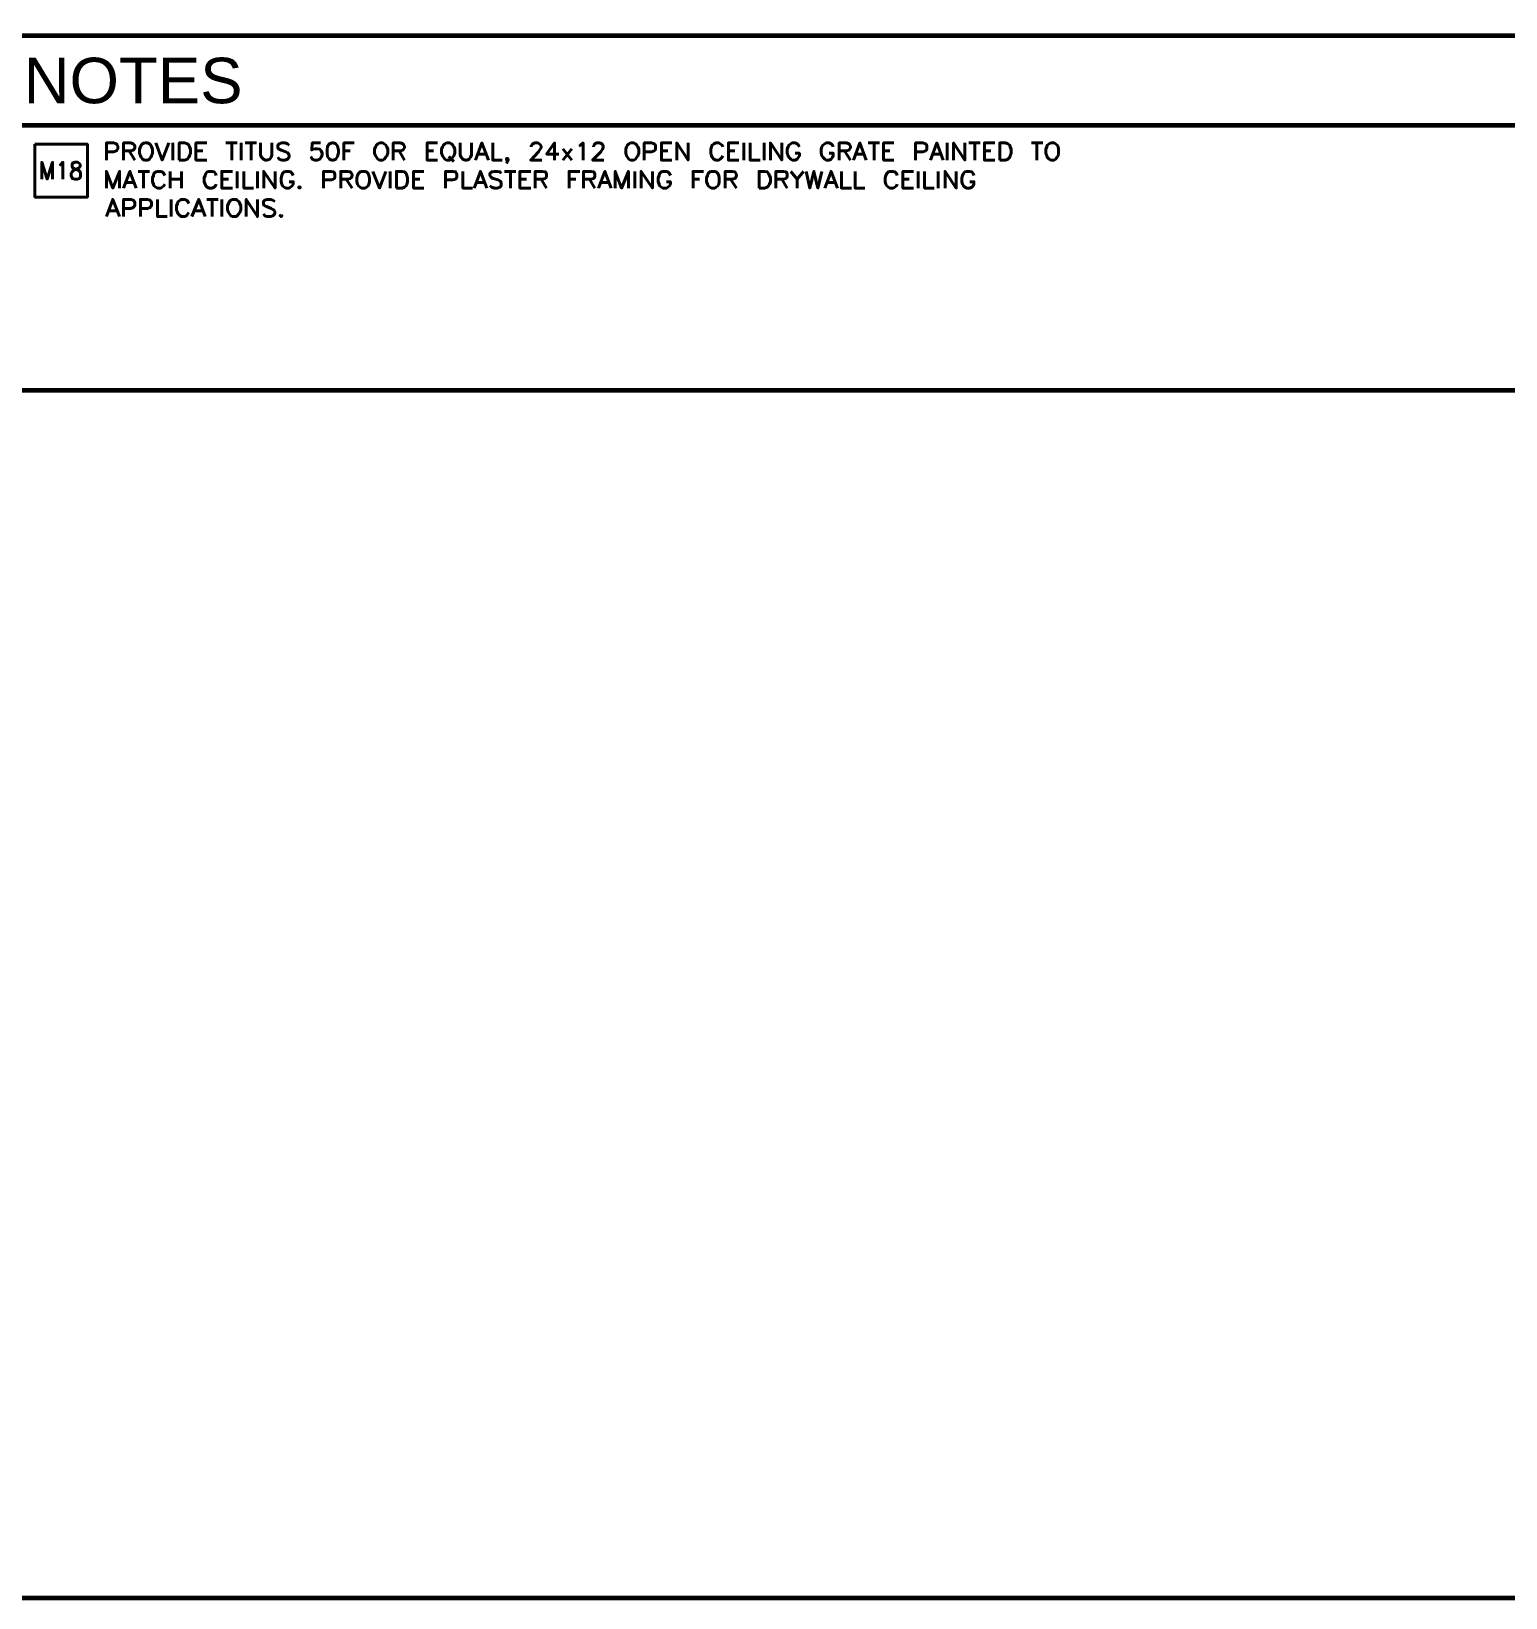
# Model space of a CAD drawing. Header units: inches. Extents: x 5 to 516, y -193 to 129.
# Drawn here: x 415.17 to 447.76, y -189.62 to -155 of the extents above; entities that cross this region are included whole.
import ezdxf

# ---------------------------------------------------------------- set-up
doc = ezdxf.new("R2010")
doc.units = ezdxf.units.IN
doc.header["$MEASUREMENT"] = 0
doc.layers.add('PDF10_Geometry', color=7, linetype='Continuous')
doc.layers.add('PDF10_Text', color=7, linetype='Continuous')
doc.styles.add('PDF ArialMT', font='arial.ttf')

msp = doc.modelspace()

# ---------------------------------------------------------------- linework, layer by layer
at = {"layer": 'PDF10_Geometry', "lineweight": 60}
for points in [[(492.0841215, -99.6385468), (357.0896039, -99.6385468), (357.0896039, -189.6248923), (492.0841215, -189.6248923)], [(357.0896039, -155.0962878), (450.1758235, -155.0962878)], [(357.0896039, -157.0762074), (450.1758235, -157.0762074)], [(414.8272591, -162.9359728), (484.0844464, -162.9359728)]]:
    msp.add_lwpolyline(points, dxfattribs=at)
at = {"layer": 'PDF10_Geometry', "lineweight": 40}
for points in [[(415.247242, -157.4961903), (416.4071949, -157.4961903), (416.4071949, -158.6661428), (415.247242, -158.6661428)], [(417.6671505, -157.466195), (417.6271521, -157.4861941), (417.5971533, -157.5161929), (417.5771542, -157.5561913), (417.557155, -157.6061893), (417.557155, -157.6961856), (417.5771542, -157.7561832), (417.5971533, -157.786182), (417.6271521, -157.8261803), (417.6671505, -157.8461795), (417.7371477, -157.8461795), (417.777146, -157.8261803), (417.8071448, -157.786182), (417.827144, -157.7561832), (417.8471432, -157.6961856), (417.8471432, -157.6061893), (417.827144, -157.5561913), (417.8071448, -157.5161929), (417.777146, -157.4861941), (417.7371477, -157.466195)], [(418.4371158, -157.8461795), (418.4371158, -157.466195), (418.557111, -157.466195), (418.6171085, -157.4861941), (418.6471073, -157.5161929), (418.6671065, -157.5561913), (418.6871057, -157.6061893), (418.6871057, -157.6961856), (418.6671065, -157.7561832), (418.6471073, -157.786182), (418.6171085, -157.8261803), (418.557111, -157.8461795)], [(421.8069824, -157.466195), (421.7569844, -157.4861941), (421.716986, -157.5361921), (421.7069864, -157.6261885), (421.7069864, -157.686186), (421.716986, -157.7661828), (421.7569844, -157.8261803), (421.8069824, -157.8461795), (421.8469808, -157.8461795), (421.8969787, -157.8261803), (421.9369771, -157.7661828), (421.9569763, -157.686186), (421.9569763, -157.6261885), (421.9369771, -157.5361921), (421.8969787, -157.4861941), (421.8469808, -157.466195)], [(422.8669393, -157.466195), (422.826941, -157.4861941), (422.7969422, -157.5161929), (422.776943, -157.5561913), (422.7569438, -157.6061893), (422.7569438, -157.6961856), (422.776943, -157.7561832), (422.7969422, -157.786182), (422.826941, -157.8261803), (422.8669393, -157.8461795), (422.9369365, -157.8461795), (422.9669353, -157.8261803), (423.0069336, -157.786182), (423.0269328, -157.7561832), (423.046932, -157.6961856), (423.046932, -157.6061893), (423.0269328, -157.5561913), (423.0069336, -157.5161929), (422.9669353, -157.4861941), (422.9369365, -157.466195)], [(424.3468792, -157.466195), (424.3068809, -157.4861941), (424.2768821, -157.5161929), (424.2568829, -157.5561913), (424.2368837, -157.6061893), (424.2368837, -157.6961856), (424.2568829, -157.7561832), (424.2768821, -157.786182), (424.3068809, -157.8261803), (424.3468792, -157.8461795), (424.4168764, -157.8461795), (424.4568748, -157.8261803), (424.4868735, -157.786182), (424.5068727, -157.7561832), (424.5268719, -157.6961856), (424.5268719, -157.6061893), (424.5068727, -157.5561913), (424.4868735, -157.5161929), (424.4568748, -157.4861941), (424.4168764, -157.466195)], [(428.4167106, -157.466195), (428.3767122, -157.4861941), (428.3467134, -157.5161929), (428.3267142, -157.5561913), (428.306715, -157.6061893), (428.306715, -157.6961856), (428.3267142, -157.7561832), (428.3467134, -157.786182), (428.3767122, -157.8261803), (428.4167106, -157.8461795), (428.4867077, -157.8461795), (428.5267061, -157.8261803), (428.5567049, -157.786182), (428.5767041, -157.7561832), (428.5967032, -157.6961856), (428.5967032, -157.6061893), (428.5767041, -157.5561913), (428.5567049, -157.5161929), (428.5267061, -157.4861941), (428.4867077, -157.466195)], [(436.5763792, -157.8461795), (436.5763792, -157.466195), (436.7063739, -157.466195), (436.7563719, -157.4861941), (436.7963702, -157.5161929), (436.8063698, -157.5561913), (436.826369, -157.6061893), (436.826369, -157.6961856), (436.8063698, -157.7561832), (436.7963702, -157.786182), (436.7563719, -157.8261803), (436.7063739, -157.8461795)], [(437.7063367, -157.466195), (437.6663383, -157.4861941), (437.6263399, -157.5161929), (437.6163403, -157.5561913), (437.5963411, -157.6061893), (437.5963411, -157.6961856), (437.6163403, -157.7561832), (437.6263399, -157.786182), (437.6663383, -157.8261803), (437.7063367, -157.8461795), (437.7763338, -157.8461795), (437.8063326, -157.8261803), (437.846331, -157.786182), (437.8663302, -157.7561832), (437.8763298, -157.6961856), (437.8763298, -157.6061893), (437.8663302, -157.5561913), (437.846331, -157.5161929), (437.8063326, -157.4861941), (437.7763338, -157.466195)], [(416.1272063, -157.8961775), (416.0772083, -157.9161767), (416.0672087, -157.9461755), (416.0672087, -157.9861738), (416.0772083, -158.0161726), (416.1072071, -158.0361718), (416.1672046, -158.056171), (416.2172026, -158.0761702), (416.2472014, -158.106169), (416.257201, -158.1461673), (416.257201, -158.1961653), (416.2472014, -158.2361637), (416.2272022, -158.2561629), (416.1872038, -158.2661625), (416.1272063, -158.2661625), (416.0772083, -158.2561629), (416.0672087, -158.2361637), (416.0472095, -158.1961653), (416.0472095, -158.1461673), (416.0672087, -158.106169), (416.0972075, -158.0761702), (416.1372059, -158.056171), (416.1972034, -158.0361718), (416.2272022, -158.0161726), (416.2472014, -157.9861738), (416.2472014, -157.9461755), (416.2272022, -157.9161767), (416.1872038, -157.8961775)], [(422.4669556, -158.0961694), (422.4369568, -158.106169), (422.3969584, -158.1461673), (422.3769592, -158.1861657), (422.3669596, -158.2361637), (422.3669596, -158.32616), (422.3769592, -158.376158), (422.3969584, -158.4161564), (422.4369568, -158.4461552), (422.4669556, -158.4661543), (422.5469523, -158.4661543), (422.5769511, -158.4461552), (422.6169495, -158.4161564), (422.6269491, -158.376158), (422.6469483, -158.32616), (422.6469483, -158.2361637), (422.6269491, -158.1861657), (422.6169495, -158.1461673), (422.5769511, -158.106169), (422.5469523, -158.0961694)], [(423.2369209, -158.4661543), (423.2369209, -158.0961694), (423.3669156, -158.0961694), (423.4169136, -158.106169), (423.456912, -158.1461673), (423.4669116, -158.1861657), (423.4869108, -158.2361637), (423.4869108, -158.32616), (423.4669116, -158.376158), (423.456912, -158.4161564), (423.4169136, -158.4461552), (423.3669156, -158.4661543)], [(430.2066413, -158.0961694), (430.1666429, -158.106169), (430.1266445, -158.1461673), (430.1166449, -158.1861657), (430.0966457, -158.2361637), (430.0966457, -158.32616), (430.1166449, -158.376158), (430.1266445, -158.4161564), (430.1666429, -158.4461552), (430.2066413, -158.4661543), (430.2766384, -158.4661543), (430.3066372, -158.4461552), (430.3466356, -158.4161564), (430.3666348, -158.376158), (430.3766343, -158.32616), (430.3766343, -158.2361637), (430.3666348, -158.1861657), (430.3466356, -158.1461673), (430.3066372, -158.106169), (430.2766384, -158.0961694)], [(431.2565952, -158.4661543), (431.2565952, -158.0961694), (431.3765903, -158.0961694), (431.4365879, -158.106169), (431.4665867, -158.1461673), (431.4865859, -158.1861657), (431.5065851, -158.2361637), (431.5065851, -158.32616), (431.4865859, -158.376158), (431.4665867, -158.4161564), (431.4365879, -158.4461552), (431.3765903, -158.4661543)], [(421.0970078, -158.4361556), (421.0770086, -158.4461552), (421.0970078, -158.4661543), (421.117007, -158.4461552)], [(419.6170679, -158.7161442), (419.5770695, -158.7361434), (419.5470708, -158.7661422), (419.5270716, -158.8061405), (419.5070724, -158.8561385), (419.5070724, -158.9461348), (419.5270716, -159.0061324), (419.5470708, -159.0361312), (419.5770695, -159.0761296), (419.6170679, -159.0961288), (419.6870651, -159.0961288), (419.7170639, -159.0761296), (419.7570622, -159.0361312), (419.7770614, -159.0061324), (419.7970606, -158.9461348), (419.7970606, -158.8561385), (419.7770614, -158.8061405), (419.7570622, -158.7661422), (419.7170639, -158.7361434), (419.6870651, -158.7161442)], [(420.6870211, -159.0561304), (420.6670219, -159.0761296), (420.6870211, -159.0961288), (420.7070203, -159.0761296)]]:
    msp.add_lwpolyline(points, close=True, dxfattribs=at)
for points in [[(416.8271846, -157.8461795), (416.8271846, -157.466195), (416.9871781, -157.466195), (417.0471757, -157.4861941), (417.0571753, -157.5061933), (417.0771745, -157.5361921), (417.0771745, -157.5961897), (417.0571753, -157.6261885), (417.0471757, -157.6461876), (416.9871781, -157.6661868), (416.8271846, -157.6661868)], [(417.2071624, -157.8461795), (417.2071624, -157.466195), (417.3671559, -157.466195), (417.4171539, -157.4861941), (417.4371531, -157.5061933), (417.4571522, -157.5361921), (417.4571522, -157.5761905), (417.4371531, -157.6061893), (417.4171539, -157.6261885), (417.3671559, -157.6461876), (417.2071624, -157.6461876)], [(417.917137, -157.466195), (418.0571313, -157.8461795), (418.2071252, -157.466195)], [(418.2971215, -157.466195), (418.2971215, -157.8461795)], [(419.0470877, -157.8461795), (418.8070974, -157.8461795), (418.8070974, -157.466195), (419.0470877, -157.466195)], [(419.4670774, -157.466195), (419.7170673, -157.466195)], [(419.5970687, -157.466195), (419.5970687, -157.8461795)], [(419.8070568, -157.466195), (419.8070568, -157.8461795)], [(419.8970565, -157.466195), (420.1470464, -157.466195)], [(420.0270547, -157.466195), (420.0270547, -157.8461795)], [(420.2370427, -157.466195), (420.2370427, -157.736184), (420.2570419, -157.786182), (420.2970403, -157.8261803), (420.3470383, -157.8461795), (420.3770371, -157.8461795), (420.4370346, -157.8261803), (420.4670334, -157.786182), (420.4870326, -157.736184), (420.4870326, -157.466195)], [(420.8670205, -157.5161895), (420.8270222, -157.4861907), (420.7770242, -157.4661916), (420.707027, -157.4661916), (420.6470295, -157.4861907), (420.6170307, -157.5161895), (420.6170307, -157.5561879), (420.6270303, -157.5961863), (420.6470295, -157.6061859), (420.6870279, -157.6261851), (420.7970234, -157.6661834), (420.8270222, -157.6861826), (420.8470214, -157.6961822), (420.8670205, -157.7361806), (420.8670205, -157.7861786), (420.8270222, -157.8261769), (420.7770242, -157.8461761), (420.707027, -157.8461761), (420.6470295, -157.8261769), (420.6170307, -157.7861786)], [(421.5569891, -157.466195), (421.3769964, -157.466195), (421.3669969, -157.6261885), (421.3769964, -157.6061893), (421.436994, -157.5961897), (421.486992, -157.5961897), (421.5469895, -157.6061893), (421.5769883, -157.6461876), (421.5969875, -157.6961856), (421.5969875, -157.736184), (421.5769883, -157.786182), (421.5469895, -157.8261803), (421.486992, -157.8461795), (421.436994, -157.8461795), (421.3769964, -157.8261803), (421.3669969, -157.8061811), (421.3469977, -157.7661828)], [(422.076968, -157.8461795), (422.076968, -157.466195), (422.3069587, -157.466195)], [(423.1669271, -157.8461795), (423.1669271, -157.466195), (423.3269206, -157.466195), (423.3769186, -157.4861941), (423.3969178, -157.5061933), (423.416917, -157.5361921), (423.416917, -157.5761905), (423.3969178, -157.6061893), (423.3769186, -157.6261885), (423.3269206, -157.6461876), (423.1669271, -157.6461876)], [(424.146884, -157.8461795), (423.9168933, -157.8461795), (423.9168933, -157.466195), (424.146884, -157.466195)], [(424.646867, -157.466195), (424.646867, -157.736184), (424.6668662, -157.786182), (424.7068646, -157.8261803), (424.7568626, -157.8461795), (424.796861, -157.8461795), (424.8468589, -157.8261803), (424.8768577, -157.786182), (424.8968569, -157.736184), (424.8968569, -157.466195)], [(424.9868532, -157.8461795), (425.1268475, -157.466195), (425.2768415, -157.8461795)], [(425.3668378, -157.466195), (425.3668378, -157.8461795), (425.5768293, -157.8461795)], [(426.2167999, -157.5561913), (426.2167999, -157.5361921), (426.2367991, -157.5061933), (426.2567983, -157.4861941), (426.2967966, -157.466195), (426.3667938, -157.466195), (426.3967926, -157.4861941), (426.4167918, -157.5061933), (426.436791, -157.5361921), (426.436791, -157.5761905), (426.4167918, -157.6061893), (426.3767934, -157.6661868), (426.2068003, -157.8461795), (426.4567901, -157.8461795)], [(426.7367788, -157.8461795), (426.7367788, -157.466195), (426.5567861, -157.7161848), (426.8267751, -157.7161848)], [(427.2767568, -157.5361921), (427.3067556, -157.5161929), (427.3667532, -157.466195), (427.3667532, -157.8461795)], [(427.5967439, -157.5561913), (427.5967439, -157.5361921), (427.616743, -157.5061933), (427.6267426, -157.4861941), (427.666741, -157.466195), (427.7367382, -157.466195), (427.7767365, -157.4861941), (427.7967357, -157.5061933), (427.8067353, -157.5361921), (427.8067353, -157.5761905), (427.7967357, -157.6061893), (427.7567374, -157.6661868), (427.5767447, -157.8461795), (427.8267345, -157.8461795)], [(428.7166984, -157.8461795), (428.7166984, -157.466195), (428.8766919, -157.466195), (428.9366894, -157.4861941), (428.9566886, -157.5061933), (428.9666882, -157.5361921), (428.9666882, -157.5961897), (428.9566886, -157.6261885), (428.9366894, -157.6461876), (428.8766919, -157.6661868), (428.7166984, -157.6661868)], [(429.3266736, -157.8461795), (429.0966829, -157.8461795), (429.0966829, -157.466195), (429.3266736, -157.466195)], [(429.4366691, -157.8461795), (429.4366691, -157.466195), (429.686659, -157.8461795), (429.686659, -157.466195)], [(430.4566277, -157.5561913), (430.4366285, -157.5161929), (430.3966301, -157.4861941), (430.3666314, -157.466195), (430.2966342, -157.466195), (430.2566358, -157.4861941), (430.2166375, -157.5161929), (430.2066379, -157.5561913), (430.1866387, -157.6061893), (430.1866387, -157.6961856), (430.2066379, -157.7561832), (430.2166375, -157.786182), (430.2566358, -157.8261803), (430.2966342, -157.8461795), (430.3666314, -157.8461795), (430.3966301, -157.8261803), (430.4366285, -157.786182), (430.4566277, -157.7561832)], [(430.8066135, -157.8461795), (430.5766228, -157.8461795), (430.5766228, -157.466195), (430.8066135, -157.466195)], [(430.916609, -157.466195), (430.916609, -157.8461795)], [(431.0566033, -157.466195), (431.0566033, -157.8461795), (431.2765944, -157.8461795)], [(431.3665941, -157.466195), (431.3665941, -157.8461795)], [(431.5065885, -157.8461795), (431.5065885, -157.466195), (431.7565783, -157.8461795), (431.7565783, -157.466195)], [(432.1465625, -157.5561913), (432.1265633, -157.5161929), (432.0965645, -157.4861941), (432.0565661, -157.466195), (431.986569, -157.466195), (431.9565702, -157.4861941), (431.9165718, -157.5161929), (431.8965726, -157.5561913), (431.8765734, -157.6061893), (431.8765734, -157.6961856), (431.8965726, -157.7561832), (431.9165718, -157.786182), (431.9565702, -157.8261803), (431.986569, -157.8461795), (432.0565661, -157.8461795), (432.0965645, -157.8261803), (432.1265633, -157.786182), (432.1465625, -157.7561832), (432.1465625, -157.6961856), (432.0565661, -157.6961856)], [(432.8965286, -157.5561913), (432.8765294, -157.5161929), (432.8465306, -157.4861941), (432.8065323, -157.466195), (432.7365351, -157.466195), (432.7065363, -157.4861941), (432.666538, -157.5161929), (432.6465388, -157.5561913), (432.6265396, -157.6061893), (432.6265396, -157.6961856), (432.6465388, -157.7561832), (432.666538, -157.786182), (432.7065363, -157.8261803), (432.7365351, -157.8461795), (432.8065323, -157.8461795), (432.8465306, -157.8261803), (432.8765294, -157.786182), (432.8965286, -157.7561832), (432.8965286, -157.6961856), (432.8065323, -157.6961856)], [(433.0265267, -157.8461795), (433.0265267, -157.466195), (433.1865202, -157.466195), (433.2365182, -157.4861941), (433.2565174, -157.5061933), (433.2765166, -157.5361921), (433.2765166, -157.5761905), (433.2565174, -157.6061893), (433.2365182, -157.6261885), (433.1865202, -157.6461876), (433.0265267, -157.6461876)], [(433.3465137, -157.8461795), (433.486508, -157.466195), (433.6265024, -157.8461795)], [(433.6665007, -157.466195), (433.9164906, -157.466195)], [(433.7964921, -157.466195), (433.7964921, -157.8461795)], [(434.2364776, -157.8461795), (434.0064869, -157.8461795), (434.0064869, -157.466195), (434.2364776, -157.466195)], [(434.7164547, -157.8461795), (434.7164547, -157.466195), (434.8764482, -157.466195), (434.9364458, -157.4861941), (434.956445, -157.5061933), (434.9664446, -157.5361921), (434.9664446, -157.5961897), (434.956445, -157.6261885), (434.9364458, -157.6461876), (434.8764482, -157.6661868), (434.7164547, -157.6661868)], [(435.0464447, -157.8461795), (435.186439, -157.466195), (435.3264333, -157.8461795)], [(435.4164263, -157.466195), (435.4164263, -157.8461795)], [(435.5564206, -157.8461795), (435.5564206, -157.466195), (435.8064104, -157.8461795), (435.8064104, -157.466195)], [(435.8964068, -157.466195), (436.1463966, -157.466195)], [(436.0264049, -157.466195), (436.0264049, -157.8461795)], [(436.4663836, -157.8461795), (436.236393, -157.8461795), (436.236393, -157.466195), (436.4663836, -157.466195)], [(437.2763541, -157.466195), (437.526344, -157.466195)], [(437.3963493, -157.466195), (437.3963493, -157.8461795)], [(417.3271575, -157.6461876), (417.4571522, -157.8461795)], [(418.8070974, -157.6461876), (418.9570913, -157.6461876)], [(422.076968, -157.6461876), (422.2169623, -157.6461876)], [(423.2969185, -157.6461876), (423.4169136, -157.8461795)], [(423.9168933, -157.6461876), (424.0568876, -157.6461876)], [(424.3968738, -157.7661828), (424.5068693, -157.8761783)], [(425.0468508, -157.7161848), (425.2168439, -157.7161848)], [(425.706824, -157.8261803), (425.6868248, -157.8461795), (425.6668256, -157.8261803), (425.6868248, -157.8061811), (425.706824, -157.8261803), (425.706824, -157.8561791), (425.6868248, -157.8961775), (425.6668256, -157.9161767)], [(426.9167715, -157.5961897), (427.1167633, -157.8461795)], [(427.1167633, -157.5961897), (426.9167715, -157.8461795)], [(429.0966829, -157.6461876), (429.2366773, -157.6461876)], [(430.5766228, -157.6461876), (430.7166171, -157.6461876)], [(433.1465219, -157.6461876), (433.2765166, -157.8461795)], [(433.3965083, -157.7161848), (433.576501, -157.7161848)], [(434.0064869, -157.6461876), (434.1464812, -157.6461876)], [(435.0964393, -157.7161848), (435.276432, -157.7161848)], [(436.236393, -157.6461876), (436.3763873, -157.6461876)], [(415.3972393, -158.2661625), (415.3972393, -157.8961775), (415.5172344, -158.2661625), (415.6372295, -157.8961775), (415.6372295, -158.2661625)], [(415.7872268, -157.9661746), (415.8172256, -157.9461755), (415.8672236, -157.8961775), (415.8672236, -158.2661625)], [(416.8271846, -158.4661543), (416.8271846, -158.0961694), (416.9671789, -158.4661543), (417.1171728, -158.0961694), (417.1171728, -158.4661543)], [(417.2071624, -158.4661543), (417.3471567, -158.0961694), (417.487151, -158.4661543)], [(417.5271494, -158.0961694), (417.7771393, -158.0961694)], [(417.6471445, -158.0961694), (417.6471445, -158.4661543)], [(418.1171288, -158.1861657), (418.0971296, -158.1461673), (418.0571313, -158.106169), (418.0271325, -158.0961694), (417.9571353, -158.0961694), (417.917137, -158.106169), (417.8771386, -158.1461673), (417.867139, -158.1861657), (417.8471398, -158.2361637), (417.8471398, -158.32616), (417.867139, -158.376158), (417.8771386, -158.4161564), (417.917137, -158.4461552), (417.9571353, -158.4661543), (418.0271325, -158.4661543), (418.0571313, -158.4461552), (418.0971296, -158.4161564), (418.1171288, -158.376158)], [(418.237124, -158.0961694), (418.237124, -158.4661543)], [(418.4871104, -158.0961694), (418.4871104, -158.4661543)], [(419.2570825, -158.1861657), (419.2370834, -158.1461673), (419.2070846, -158.106169), (419.1670862, -158.0961694), (419.097089, -158.0961694), (419.0570907, -158.106169), (419.0270919, -158.1461673), (419.0070927, -158.1861657), (418.9870935, -158.2361637), (418.9870935, -158.32616), (419.0070927, -158.376158), (419.0270919, -158.4161564), (419.0570907, -158.4461552), (419.097089, -158.4661543), (419.1670862, -158.4661543), (419.2070846, -158.4461552), (419.2370834, -158.4161564), (419.2570825, -158.376158)], [(419.6170679, -158.4661543), (419.3770777, -158.4661543), (419.3770777, -158.0961694), (419.6170679, -158.0961694)], [(419.7170639, -158.0961694), (419.7170639, -158.4661543)], [(419.8670612, -158.0961694), (419.8670612, -158.4661543), (420.0770526, -158.4661543)], [(420.1670422, -158.0961694), (420.1670422, -158.4661543)], [(420.3070433, -158.4661543), (420.3070433, -158.0961694), (420.5570331, -158.4661543), (420.5570331, -158.0961694)], [(420.9570135, -158.1861657), (420.9370143, -158.1461673), (420.8970159, -158.106169), (420.8670172, -158.0961694), (420.79702, -158.0961694), (420.7570216, -158.106169), (420.7170232, -158.1461673), (420.7070237, -158.1861657), (420.6870245, -158.2361637), (420.6870245, -158.32616), (420.7070237, -158.376158), (420.7170232, -158.4161564), (420.7570216, -158.4461552), (420.79702, -158.4661543), (420.8670172, -158.4661543), (420.8970159, -158.4461552), (420.9370143, -158.4161564), (420.9570135, -158.376158), (420.9570135, -158.32616), (420.8670172, -158.32616)], [(421.6269897, -158.4661543), (421.6269897, -158.0961694), (421.7969828, -158.0961694), (421.8469808, -158.106169), (421.8669799, -158.1261681), (421.8769795, -158.1661665), (421.8769795, -158.2161645), (421.8669799, -158.2561629), (421.8469808, -158.2661625), (421.7969828, -158.2861617), (421.6269897, -158.2861617)], [(422.0069743, -158.4661543), (422.0069743, -158.0961694), (422.1669678, -158.0961694), (422.2169657, -158.106169), (422.2369649, -158.1261681), (422.2569641, -158.1661665), (422.2569641, -158.1961653), (422.2369649, -158.2361637), (422.2169657, -158.2561629), (422.1669678, -158.2661625), (422.0069743, -158.2661625)], [(422.716942, -158.0961694), (422.8669359, -158.4661543), (423.0069303, -158.0961694)], [(423.0969266, -158.0961694), (423.0969266, -158.4661543)], [(423.8468961, -158.4661543), (423.6169055, -158.4661543), (423.6169055, -158.0961694), (423.8468961, -158.0961694)], [(424.32688, -158.4661543), (424.32688, -158.0961694), (424.4868735, -158.0961694), (424.5468711, -158.106169), (424.5568707, -158.1261681), (424.5768699, -158.1661665), (424.5768699, -158.2161645), (424.5568707, -158.2561629), (424.5468711, -158.2661625), (424.4868735, -158.2861617), (424.32688, -158.2861617)], [(424.7068646, -158.0961694), (424.7068646, -158.4661543), (424.9168561, -158.4661543)], [(424.9568511, -158.4661543), (425.0968454, -158.0961694), (425.2368397, -158.4661543)], [(425.5568267, -158.1461673), (425.5268279, -158.106169), (425.4668304, -158.0961694), (425.3968332, -158.0961694), (425.3468352, -158.106169), (425.3068368, -158.1461673), (425.3068368, -158.1861657), (425.326836, -158.2161645), (425.3468352, -158.2361637), (425.376834, -158.2561629), (425.4868295, -158.2861617), (425.5268279, -158.3061608), (425.5468271, -158.32616), (425.5568267, -158.3561588), (425.5568267, -158.4161564), (425.5268279, -158.4461552), (425.4668304, -158.4661543), (425.3968332, -158.4661543), (425.3468352, -158.4461552), (425.3068368, -158.4161564)], [(425.6268272, -158.0961694), (425.8768171, -158.0961694)], [(425.7568186, -158.0961694), (425.7568186, -158.4661543)], [(426.2068037, -158.4661543), (425.9668134, -158.4661543), (425.9668134, -158.0961694), (426.2068037, -158.0961694)], [(426.3067996, -158.4661543), (426.3067996, -158.0961694), (426.4667931, -158.0961694), (426.5267907, -158.106169), (426.5467899, -158.1261681), (426.5567895, -158.1661665), (426.5567895, -158.1961653), (426.5467899, -158.2361637), (426.5267907, -158.2561629), (426.4667931, -158.2661625), (426.3067996, -158.2661625)], [(427.0567658, -158.4661543), (427.0567658, -158.0961694), (427.296756, -158.0961694)], [(427.3767528, -158.4661543), (427.3767528, -158.0961694), (427.5467459, -158.0961694), (427.5967439, -158.106169), (427.616743, -158.1261681), (427.6267426, -158.1661665), (427.6267426, -158.1961653), (427.616743, -158.2361637), (427.5967439, -158.2561629), (427.5467459, -158.2661625), (427.3767528, -158.2661625)], [(427.7067428, -158.4661543), (427.8467371, -158.0961694), (427.9867314, -158.4661543)], [(428.0767244, -158.4661543), (428.0767244, -158.0961694), (428.2167187, -158.4661543), (428.3667126, -158.0961694), (428.3667126, -158.4661543)], [(428.5067103, -158.0961694), (428.5067103, -158.4661543)], [(428.6467046, -158.4661543), (428.6467046, -158.0961694), (428.8966944, -158.4661543), (428.8966944, -158.0961694)], [(429.2966748, -158.1861657), (429.2766756, -158.1461673), (429.2366773, -158.106169), (429.2066785, -158.0961694), (429.1266817, -158.0961694), (429.0966829, -158.106169), (429.0566846, -158.1461673), (429.046685, -158.1861657), (429.0266858, -158.2361637), (429.0266858, -158.32616), (429.046685, -158.376158), (429.0566846, -158.4161564), (429.0966829, -158.4461552), (429.1266817, -158.4661543), (429.2066785, -158.4661543), (429.2366773, -158.4461552), (429.2766756, -158.4161564), (429.2966748, -158.376158), (429.2966748, -158.32616), (429.2066785, -158.32616)], [(429.7966545, -158.4661543), (429.7966545, -158.0961694), (430.0266452, -158.0961694)], [(430.5066291, -158.4661543), (430.5066291, -158.0961694), (430.6666226, -158.0961694), (430.7166205, -158.106169), (430.7366197, -158.1261681), (430.7566189, -158.1661665), (430.7566189, -158.1961653), (430.7366197, -158.2361637), (430.7166205, -158.2561629), (430.6666226, -158.2661625), (430.5066291, -158.2661625)], [(431.6265836, -158.4661543), (431.6265836, -158.0961694), (431.7965767, -158.0961694), (431.8465747, -158.106169), (431.8665738, -158.1261681), (431.8765734, -158.1661665), (431.8765734, -158.1961653), (431.8665738, -158.2361637), (431.8465747, -158.2561629), (431.7965767, -158.2661625), (431.6265836, -158.2661625)], [(431.9565668, -158.0961694), (432.0965611, -158.2661625), (432.0965611, -158.4661543)], [(432.2365554, -158.0961694), (432.0965611, -158.2661625)], [(432.296553, -158.0961694), (432.3765497, -158.4661543), (432.4665461, -158.0961694), (432.5565424, -158.4661543), (432.6465388, -158.0961694)], [(432.7065397, -158.4661543), (432.846534, -158.0961694), (432.9865284, -158.4661543)], [(433.0765213, -158.0961694), (433.0765213, -158.4661543), (433.2965124, -158.4661543)], [(433.3765091, -158.0961694), (433.3765091, -158.4661543), (433.5965002, -158.4661543)], [(434.3064747, -158.1861657), (434.2964752, -158.1461673), (434.2564768, -158.106169), (434.2164784, -158.0961694), (434.1464812, -158.0961694), (434.1164825, -158.106169), (434.0764841, -158.1461673), (434.0564849, -158.1861657), (434.0464853, -158.2361637), (434.0464853, -158.32616), (434.0564849, -158.376158), (434.0764841, -158.4161564), (434.1164825, -158.4461552), (434.1464812, -158.4661543), (434.2164784, -158.4661543), (434.2564768, -158.4461552), (434.2964752, -158.4161564), (434.3064747, -158.376158)], [(434.6664567, -158.4661543), (434.4364661, -158.4661543), (434.4364661, -158.0961694), (434.6664567, -158.0961694)], [(434.7764523, -158.0961694), (434.7764523, -158.4661543)], [(434.9164466, -158.0961694), (434.9164466, -158.4661543), (435.1264381, -158.4661543)], [(435.2164344, -158.0961694), (435.2164344, -158.4661543)], [(435.3664317, -158.4661543), (435.3664317, -158.0961694), (435.6164215, -158.4661543), (435.6164215, -158.0961694)], [(436.0064057, -158.1861657), (435.9864065, -158.1461673), (435.9564077, -158.106169), (435.9164094, -158.0961694), (435.8464122, -158.0961694), (435.8064138, -158.106169), (435.7764151, -158.1461673), (435.7564159, -158.1861657), (435.7364167, -158.2361637), (435.7364167, -158.32616), (435.7564159, -158.376158), (435.7764151, -158.4161564), (435.8064138, -158.4461552), (435.8464122, -158.4661543), (435.9164094, -158.4661543), (435.9564077, -158.4461552), (435.9864065, -158.4161564), (436.0064057, -158.376158), (436.0064057, -158.32616), (435.9164094, -158.32616)], [(417.2571638, -158.3461592), (417.4371565, -158.3461592)], [(418.237124, -158.2661625), (418.4871138, -158.2661625)], [(419.3770777, -158.2661625), (419.5270716, -158.2661625)], [(422.1269694, -158.2661625), (422.2569641, -158.4661543)], [(423.6169055, -158.2661625), (423.7568998, -158.2661625)], [(425.0068524, -158.3461592), (425.1868451, -158.3461592)], [(425.9668134, -158.2661625), (426.1168073, -158.2661625)], [(426.436791, -158.2661625), (426.5567861, -158.4661543)], [(427.0567658, -158.2661625), (427.2067597, -158.2661625)], [(427.5067509, -158.2661625), (427.626746, -158.4661543)], [(427.7567374, -158.3461592), (427.93673, -158.3461592)], [(429.7966545, -158.2661625), (429.9366488, -158.2661625)], [(430.6266242, -158.2661625), (430.7566189, -158.4661543)], [(431.7565749, -158.2661625), (431.87657, -158.4661543)], [(432.7565343, -158.3461592), (432.936527, -158.3461592)], [(434.4364661, -158.2661625), (434.5764604, -158.2661625)], [(416.8271846, -159.0961288), (416.9671789, -158.7161442), (417.1171728, -159.0961288)], [(417.2071624, -159.0961288), (417.2071624, -158.7161442), (417.3671559, -158.7161442), (417.4171539, -158.7361434), (417.4371531, -158.7561426), (417.4571522, -158.7861413), (417.4571522, -158.8461389), (417.4371531, -158.8761377), (417.4171539, -158.8961369), (417.3671559, -158.9161361), (417.2071624, -158.9161361)], [(417.5771508, -159.0961288), (417.5771508, -158.7161442), (417.7371443, -158.7161442), (417.7971418, -158.7361434), (417.8071414, -158.7561426), (417.8271406, -158.7861413), (417.8271406, -158.8461389), (417.8071414, -158.8761377), (417.7971418, -158.8961369), (417.7371443, -158.9161361), (417.5771508, -158.9161361)], [(417.9571353, -158.7161442), (417.9571353, -159.0961288), (418.1671268, -159.0961288)], [(418.2571232, -158.7161442), (418.2571232, -159.0961288)], [(418.6471039, -158.8061405), (418.6271047, -158.7661422), (418.597106, -158.7361434), (418.5571076, -158.7161442), (418.4871104, -158.7161442), (418.4571116, -158.7361434), (418.4171133, -158.7661422), (418.3971141, -158.8061405), (418.3771149, -158.8561385), (418.3771149, -158.9461348), (418.3971141, -159.0061324), (418.4171133, -159.0361312), (418.4571116, -159.0761296), (418.4871104, -159.0961288), (418.5571076, -159.0961288), (418.597106, -159.0761296), (418.6271047, -159.0361312), (418.6471039, -159.0061324)], [(418.7171045, -159.0961288), (418.8670984, -158.7161442), (419.0070927, -159.0961288)], [(419.0470877, -158.7161442), (419.2970775, -158.7161442)], [(419.1670828, -158.7161442), (419.1670828, -159.0961288)], [(419.3770777, -158.7161442), (419.3770777, -159.0961288)], [(419.9170557, -159.0961288), (419.9170557, -158.7161442), (420.1670456, -159.0961288), (420.1670456, -158.7161442)], [(420.5470335, -158.7661422), (420.5070352, -158.7361434), (420.4570372, -158.7161442), (420.3770404, -158.7161442), (420.3270425, -158.7361434), (420.2970437, -158.7661422), (420.2970437, -158.8061405), (420.3070433, -158.8461389), (420.3270425, -158.8561385), (420.3670409, -158.8761377), (420.4670368, -158.9161361), (420.5070352, -158.9361353), (420.5270344, -158.9461348), (420.5470335, -158.9861332), (420.5470335, -159.0361312), (420.5070352, -159.0761296), (420.4570372, -159.0961288), (420.3770404, -159.0961288), (420.3270425, -159.0761296), (420.2970437, -159.0361312)], [(416.8771792, -158.966134), (417.0571719, -158.966134)], [(418.777102, -158.966134), (418.9570947, -158.966134)]]:
    msp.add_lwpolyline(points, dxfattribs=at)

# ---------------------------------------------------------------- texts
at = {"layer": 'PDF10_Text', "insert": (409.8440433, -156.0953622), "char_height": 1.00583321, "attachment_point": 4, "style": 'PDF ArialMT'}
msp.add_mtext('KEYED NOTES', dxfattribs=at)

doc.saveas('drawing.dxf')
